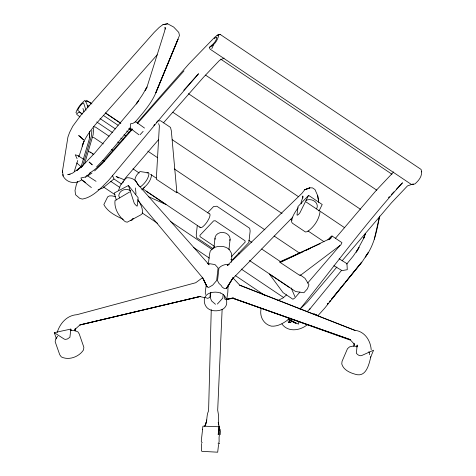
<?xml version="1.0" encoding="UTF-8"?>
<svg xmlns="http://www.w3.org/2000/svg" width="476" height="476" viewBox="0 0 476 476"><rect width="100%" height="100%" fill="white"/><g stroke="black" fill="none" stroke-linecap="round" stroke-linejoin="round"><path stroke-width="0.71" d="M302.831 198.028L302.843 195.981L302.766 197.433L301.082 202.413L301.302 203.787M261.062 308.972C259.378 316.57 263.74 324.465 271.475 326.161C278.627 326.673 284.821 322.317 290.187 318.111M211.255 309.632L208.589 410.74C206.56 414.745 207.298 419.267 205.983 423.45L206.798 419.921M219.424 430.691L219.501 427.817L219.085 426.77L202.954 426.145L202.389 429.721M201.663 443.459L201.384 450.278L201.8 451.331L217.693 452.2L218.567 444.411M220.215 434.624L220.323 431.833L218.24 422.283L218.674 425.026M222.137 309.257L217.693 410.151L218.633 415.798L218.674 424.705M93.605 128.264L93.123 134.797L84.627 163.768M156.354 178.476L159.371 125.771L158.615 123.635M75.154 331.058L75.321 328.273L75.006 330.207M70.829 329.077L69.907 337.3L67.342 339.013L65.254 339.418L64.206 339.073L54.264 332.653L70.829 329.077L71.329 330.475M197.278 225.618L196.237 234.936L196.671 237.679L213.075 248.704M208.387 263.954L209.434 254.6L210.255 251.06L213.099 248.067C218.252 245.521 224.999 245.521 229.373 249.602L231.282 252.929L231.866 256.594L231.223 262.306M206.316 284.666L205.311 291.383L205.334 294.489M213.837 248.407L214.991 238.137M210.422 292.811L209.928 297.244L207.804 298.375L205.602 297.643M210.814 292.282L210.237 297.446L211.517 300.868L215.503 304.295M202.544 429.697L201.283 440.883L201.336 441.859L202.217 442.722M223.196 294.424L222.78 298.113L217.377 304.021M228.95 249.573L230.098 239.297M224.511 296.054L224.791 299.16L226.63 299.511L233.389 297.881L226.683 299.255L233.157 298.428L350.574 339.721L233.335 298.321L350.675 340.257L354.09 343.946L354.352 345.142M228.058 285.79L227.831 292.216L226.814 298.958M219.989 429.322L219.067 437.545L219.121 441.841L218.746 442.579L219.513 443.721L218.073 443.638M319.997 212.046C318.926 219.888 313.791 227.189 307.353 231.669L305.443 231.973L292.448 223.238L291.556 221.887C291.883 216.55 295.138 211.939 298.208 207.756M370.881 356.619C369.049 364.235 366.234 377.73 355.423 374.291C349.872 372.767 343.499 369.977 341.762 363.962L342.054 361.367L347.504 348.676L349.58 346.867L353.293 346.046L357.53 346.504M91.898 130.448L91.231 136.796L82.729 165.767M353.769 346.391L354.174 343.589L354.394 344.963M81.878 179.63C75.833 184.617 66.711 183.034 63.094 176.001L62.493 170.949L67.919 137.064L69.615 132.382L72.822 126.14L81.093 114.894L154.188 32.362L159.258 27.364L162.988 24.609L167.629 23.8L173.669 27.043L178.768 32.392L179.464 35.474L155.777 92.808L178.054 39.175L156.152 92.07C151.451 103.536 142.984 112.871 135.041 122.183M421.736 171.907L421.058 169.42L220.215 34.439L218.77 34.748C218.002 40.067 214.212 45.363 209.285 47.451L210.095 49.159L411.55 184.557L413.584 184.283M165.333 27.554L164.589 31.243L147.161 86.555L145.115 90.654L147.019 87.043L142.431 94.861L136.291 103.857L138.873 100.644M379.693 216.193C376.778 230.348 374.416 245.2 365.36 256.992M374.309 239.214L379.562 216.205M135.654 194.654L135.981 193.238L135.404 187.972M80.861 167.546L89.315 139.01L89.458 131.501M74.238 171.616L77.749 160.477M78.843 156.997L83.984 141.158L82.175 146.114C84.621 138.171 89.839 131.549 94.92 125.117L157.223 54.776M365.282 233.615L363.854 238.137L365.146 234.109L363.503 238.66L356.268 252.167L359.088 247.472L353.24 256.088L346.701 264.073M124.748 179.922L125.313 178.208L158.627 139.587M118.631 190.162L120.553 184.938L123.635 181.189L122.445 182.939L124.795 179.053L127.068 177.721C131.715 177.53 135.981 179.845 137.725 184.307L209.154 264.811L208.036 263.906M204.763 426.157L206.31 422.033M77.624 181.427L76.315 184.807L75.018 190.448L75.541 194.744L79.873 198.456L82.396 199.081C93.373 197.064 101.049 187.788 108.635 180.339L164.547 113.252L198.528 73.756L183.736 90.267M74.899 330.856L75.779 328.589L74.744 329.648M356.399 346.98L357.244 344.969L356.322 353.192C357.601 354.757 359.636 356.351 361.766 355.507L373.553 350.211L370.471 357.577M211.814 48.677L213.682 44.381M57.197 332.421C59.952 323.406 66.926 315.296 76.892 314.707L195.695 282.744L202.264 277.901M205.21 425.508L205.816 424.158L204.888 426.097M132.441 219.805L133.048 218.52L132.441 219.805L130.692 220.507M308.603 195.362L299.981 212.659A3.754 1.113 -56.1 0 1 297.851 214.908L297.185 215.223L297.024 214.825L297.946 206.602L308.603 195.362L322.216 204.513L318.979 211.058M233.204 277.544L227.427 287.337L226.392 288.385L224.029 288.361L222.173 287.111L221.34 285.624L218.966 283.393L217.52 280.679L218.93 268.131C221.507 265.096 225.606 264.115 229.432 264.364M232.812 278.139L226.392 288.385L232.228 279.18L292.758 217.121M365.372 256.957L368.109 252.774L362.117 261.877L333.456 296.869M330.052 238.857L332.046 235.995L341.947 242.647L340.917 244.807L300.082 275.61L279.477 261.996L320.146 243.712M57.65 336.258L55.484 339.227L55.192 341.827L59.72 354.68L61.303 356.905C68.836 360.731 79.189 356.816 83.556 349.854L83.847 347.254L79.242 333.944L77.969 331.927L74.672 330.481L70.258 330.439M136.291 103.857L137.671 102.132M339.959 245.509L307.651 283.071M136.434 103.661L94.98 152.796L82.306 166.005L76.559 170.735L82.901 165.529L72.566 173.145L68.794 174.418L69.966 174.353M300.213 308.865C334.021 266.643 366.002 222.798 402.494 182.808L396.46 189.174M328.25 303.206L327.315 304.348L328.285 303.182M329.648 301.492L330.576 300.35L329.695 301.463M331.504 299.208L342.208 286.076M343.142 284.934L344.541 283.226M345.469 282.084L361.76 262.097L324.692 308.174L318.248 315.344M341.566 270.35L309.608 309.305L309.989 308.865L307.008 311.762M331.576 299.166L332.516 298.018M329.398 239.208L332.046 235.995L330.517 236.959L327.857 239.928M130.269 127.865L103.518 159.704L96.622 166.862M335.378 238.369L376.028 190.608L393.67 171.901M336.901 267.018L306.871 302.575L299.94 309.132M342.143 260.806L391.373 202.901L407.474 185.92L412.603 184.099L414.822 184.01C418.386 180.969 422.17 176.602 421.528 171.616M140.111 134.666L143.145 131.37M153.766 125.491L154.736 124.367M299.928 292.026L294.87 297.94L292.93 299.255L283.03 292.603L269.362 273.998L289.17 287.314M214.307 38.758L215.075 37.872L216.824 37.176C216.467 41.846 212.403 44.548 209.285 47.451M163.446 122.862L203.454 77.302L219.555 60.327L224.065 58.084M131.81 128.954L103.012 161.84C99.032 166.106 94.546 170.128 89.553 173.133M137.177 122.826L188.901 63.915L214.396 37.598L217.163 35.254L218.77 34.748M132.631 128.984L102.513 163.363L94.617 170.914M137.487 123.439L184.01 70.9M156.509 122.386L157.836 120.904L160.602 120.767L170.509 127.425L171.33 130.829L176.917 192.834L156.306 179.22M207.584 212.855L213.623 206.489L216.901 206.239L249.704 228.284L250.138 231.033L248.853 242.498L232.752 259.48L230.789 259.628M231.461 256.564L245.194 242.082L244.973 240.713L215.265 220.745L213.629 220.87L199.896 235.352L200.116 236.721L214.664 246.503M388.41 197.665L389.416 196.606M391.427 194.482L393.944 191.828M113.913 178.988L102.905 187.984L98.092 189.829M141.818 189.841L144.758 187.086M75.654 328.791L79.849 325.025L200.14 296.453L79.819 324.941L199.968 296.56L205.019 297.762M85.484 177.197L90.541 172.705M79.236 111.783L82.152 113.978L79.236 111.783L77.064 113.657L75.934 112.556C77.636 107.707 80.985 103.572 84.942 100.347L86.65 103.393L87.911 107.582M286.611 294.864L282.934 298.006L277.942 300.445M143.389 188.151C147.364 184.92 150.963 180.422 151.523 175.186L150.767 174.454L156.318 178.185M329.469 239.345L331.016 238.149L280.275 262.3L302.95 251.798M307.603 324.501C300.338 330.647 288.111 332.629 281.911 323.936M87.566 175.995L91.975 173.044M135.095 122.023L133.125 123.26L130.341 123.903L130.472 126.438L130.025 128.127L138.95 134.785M129.555 192.042L115.002 200.592C114.067 208.768 119.036 216.77 125.271 221.709L127.253 222.179L140.747 214.896L142.348 213.587C143.145 208.607 140.456 203.722 137.927 199.593M128.46 185.485L134.333 203.526L135.928 205.239A2.82 0.506 51.8 0 0 137.219 205.941L138.141 197.719L128.46 185.485L114.186 193.06L116.305 199.938M228.551 264.888L227.236 265.519L301.968 193.315L304.705 189.781L309.888 187.824L312.506 187.889L314.981 189.555L317.676 195.6L318.563 201.08M306.282 250.251L310.287 248.395M85.835 101.697L87.614 101.079L91.922 103.976M86.025 176.858L80.944 177.941L81.717 179.869L91.38 187.58M217.163 35.254L220.215 34.439L219.275 34.629M292.252 321.603L288.462 322.52L289.914 322.21M167.629 23.8L162.988 24.609M147.019 172.99L148.292 172.788L149.047 173.52C148.488 178.762 144.888 183.254 140.914 186.491L139.635 186.687M67.532 174.412L69.948 174.335M87.298 105.803L89.125 105.856M93.35 126.818L95.486 127.08L109.058 136.207M207.405 263.359L214.997 264.567L218.073 267.964L216.669 280.513L212.695 285.124L208.678 287.45L207.078 286.849L202.389 277.52L138.076 200.622M92.29 137.439L94.093 137.713L103.328 143.919M288.034 321.788L290.759 322.246M148.292 172.788L140.021 171.55C137.54 173.645 135.238 176.459 134.922 179.791L138.885 185.955M115.632 196.659L111.925 195.868L109.462 195.91L107.689 196.826L103.851 204.573C107.683 211.963 116.007 215.925 123.278 219.382M86.156 100.287L91.368 103.435M354.965 330.314C364.717 331.421 370.536 340.501 371.197 349.687M83.77 159.4L78.26 155.813L75.256 154.783L77.064 158.675M239.482 285.195L354.995 330.398L239.66 285.088L232.794 277.71M124.795 180.005L116.031 176.394L118.363 177.959M148.375 196.636L165.999 204.531L146.197 191.221M287.932 319.146L298.494 324.15L298.369 321.615M130.817 190.912C126.432 187.663 119.339 190.013 118.756 195.725L119.66 197.968M289.753 319.628L296.102 323.246L294.323 322.752L288.295 318.997M333.896 265.757L342.006 270.6L347.278 269.702L346.962 263.656L339.126 258.771M86.62 175.275L96.051 181.32M220.685 59.113L391.962 174.228M205.531 75.095L376.808 190.204M188.413 93.653L360.564 209.357M172.847 112.271L298.535 196.743M318.866 210.404L344.743 227.796M306.104 201.967L319.104 210.701M172.241 139.706L282.072 213.528M290.711 219.329L291.943 220.162M307.99 230.943L324.031 241.725M105.553 112.967L120.357 122.915M128.99 128.722L131.459 130.376M105.47 113.08L120.862 123.427M128.871 128.806L131.334 130.466M103.292 115.359L118.072 125.277M126.693 131.061L129.157 132.709M100.025 118.56L115.418 128.907M124.04 134.702L125.89 135.946M147.816 151.142L157.669 157.764M174.305 168.944L264.876 229.819M274.116 236.025L299.38 253.006M96.735 121.963L112.747 132.721M120.755 138.105L123.219 139.76M117.697 142.009L119.547 143.252M79.932 116.87L76.648 114.323M176.661 191.852L209.333 213.813M248.781 240.326L251.863 242.397M261.729 249.025L280.84 261.871M299.945 274.712L305.015 278.347L308.954 284.731L307.454 288.789L303.878 292.752L295.608 291.514L249.37 260.437M111.336 149.303L113.187 150.547M90.113 151.975L93.814 154.462M102.435 160.257L104.286 161.501M88.572 151.237L91.041 152.891M92.273 153.718L93.504 154.545M142.729 188.764L200.676 227.712M238.28 252.982L239.511 253.809M121.636 184.129L114.061 179.041L112.288 175.227M110.587 181.243L119.827 187.455M170.349 221.411L212.248 249.567M241.201 269.029L283.714 297.601M103.369 186.884L115.079 194.755M142.187 212.974L157.586 223.321M193.321 247.341L209.339 258.105M235.215 275.497L264.787 295.37M132.982 168.837L139.141 172.984M82.431 180.243L85.716 182.605M135.577 121.618L144.525 128.068M76.719 162.982L81.551 167.058M290.158 322.609L289.087 321.639L289.592 322.526M78.605 111.075L77.665 110.158C79.034 107.397 80.771 104.274 83.615 102.893L85.977 110.23M78.26 155.813L78.885 156.527M368.823 351.728L369.549 352.835L369.644 354.733M206.626 285.927L207.078 286.849L203.645 279.596M202.699 277.603L206.4 285.469M291.169 287.932L294.9 296.607M164.803 27.388L165.529 29.143M54.264 332.653L56.507 338.948M82.949 108.439L83.996 111.937M288.7 319.063L289.658 322.317M317.676 195.6L318.777 202.455M62.493 170.949L62.689 172.538M62.903 174.412L63.094 176.001M89.351 132.346L89.72 137.439M209.47 213.73A8.068 2.392 -56.1 0 1 208.91 218.704L207.346 221.501A9.05 2.683 -56.1 0 1 201.663 227.492L200.39 227.695A8.068 2.392 -56.1 0 1 199.849 226.927M215.045 239.291A7.58 6.289 6.4 0 1 222.982 232.437A7.58 6.289 6.4 0 1 229.878 240.517M306.014 200.313A7.58 6.289 6.4 0 1 314.892 201.509A7.58 6.289 6.4 0 1 316.552 208.887M219.085 426.77L218.21 434.558L219.085 426.77M307.633 188.639L304.705 189.781L309.888 187.824L307.633 188.639M317.248 315.368L314.077 313.94L317.248 315.368M80.218 136.582L78.671 135.541L83.74 139.998L80.218 136.582M92.195 164.815L89.173 162.084L92.195 164.815M220.513 292.984A13.709 11.376 6.4 0 0 207.952 293.942A9.847 8.175 6.4 0 0 204.287 300.475A13.709 11.376 6.4 0 0 206.78 307.46A9.847 8.175 6.4 0 0 214.777 310.792A13.709 11.376 6.4 0 0 223.06 309.001A9.847 8.175 6.4 0 0 226.719 302.468A13.709 11.376 6.4 0 0 224.226 295.477A9.847 8.175 6.4 0 0 220.513 292.984"/></g></svg>
